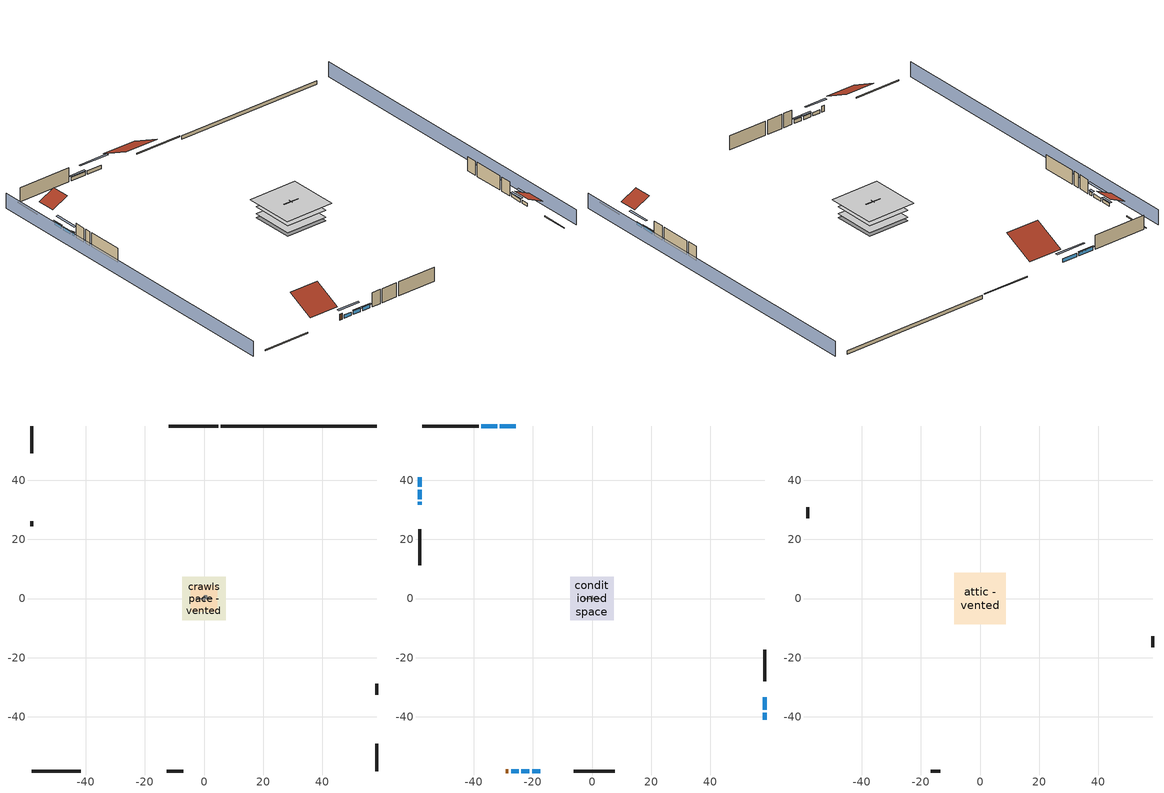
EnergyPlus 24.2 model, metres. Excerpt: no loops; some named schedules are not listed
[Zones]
central ac and furnace airloop ret air zone
 floor adiabatic (AdiabaticConst): 0,0 0,1 1,1 1,0 z0
 wall adiabatic (AdiabaticConst): 0,1 0,0 1,0 1,1 0,1 z0:1
 ceiling adiabatic (AdiabaticConst): 1,0 1,1 0,1 0,0 z1
crawlspace - vented
 floor foundation (Slab2 construction): -7.41,-7.41 -7.41,7.41 7.41,7.41 7.41,-7.41 z-0.91
 wall outside (RimJoist1 construction): 4.74,58.28 -11.93,58.28 z0.3:0.61
 wall outside (RimJoist2 construction): 58.28,-58.28 58.28,-49.02 z0.3:0.61
 wall outside (RimJoist3 construction): -58.28,-58.28 -41.61,-58.28 z0.3:0.61
 wall outside (RimJoist4 construction): -58.28,58.28 -58.28,49.02 z0.3:0.61
 wall foundation (FoundationWall1 construction): 58.28,58.28 5.67,58.28 z-0.91:0.3
garage
 floor foundation (Slab1 construction): -4.48,-4.48 -4.48,4.48 4.48,4.48 4.48,-4.48 z0
 wall outside (Wall1 construction): 58.28,-32.5 58.28,-28.84 z0.3:5.18
 wall outside (Wall12 construction): -58.28,26.18 -58.28,24.35 z0.3:5.18
 wall outside (Wall2 construction): -12.56,-58.28 -7.07,-58.28 z0.3:5.18
 wall to conditioned space (Wall5 construction Reversed): 2.74,0 -2.74,0 z0.3:5.18
 wall to conditioned space (Wall6 construction Reversed): 0,0.91 0,-0.91 z0.3:5.18
conditioned space
 floor to crawlspace - vented (Floor1 construction): -7.41,-7.41 -7.41,7.41 7.41,7.41 7.41,-7.41 z0.3
 floor to garage (Floor2 construction): -4.48,-4.48 -4.48,4.48 4.48,4.48 4.48,-4.48 z0.3
 floor adiabatic (AdiabaticFloorConstruction): -7.41,-7.41 -7.41,7.41 7.41,7.41 7.41,-7.41 z2.74
 wall outside (AdiabaticWallConstruction 1): -29.2,-58.28 -28.28,-58.28 z0.3:2.34
 wall outside (AdiabaticWallConstruction): -25.83,58.28 -31.15,58.28 / -32.08,58.28 -37.4,58.28 / -20.2,-58.28 -17.5,-58.28 / -58.28,32.63 -58.28,31.73 z0.3:1.49; -58.28,40.89 -58.28,37.69 / 58.28,-37.61 58.28,-33.43 / -58.28,36.76 -58.28,33.56 z0.3:1.4; 58.28,-40.89 58.28,-38.53 z0.3:1.34; -27.35,-58.28 -24.78,-58.28 z0.3:1.43; -23.85,-58.28 -21.13,-58.28 z0.3:1.52
 wall outside (Wall3 construction): -38.33,58.28 -57.35,58.28 z0.3:5.18
 wall outside (Wall4 construction): 58.28,-27.92 58.28,-17.35 z0.3:5.18
 wall outside (Wall7 construction): -6.14,-58.28 7.67,-58.28 z0.3:5.18
 wall outside (Wall8 construction): -58.28,23.42 -58.28,11.25 z0.3:5.18
 window (WindowConstruction): -25.83,58.28 -31.15,58.28 z0.3:1.49
 window (WindowConstruction 9): -58.28,40.89 -58.28,37.69 z0.3:1.4
 window (WindowConstruction 1): -32.08,58.28 -37.4,58.28 z0.3:1.49
 window (WindowConstruction 2): 58.28,-40.89 58.28,-38.53 z0.3:1.34
 window (WindowConstruction 3): 58.28,-37.61 58.28,-33.43 z0.3:1.4
 window (WindowConstruction 4): -27.35,-58.28 -24.78,-58.28 z0.3:1.43
 window (WindowConstruction 5): -23.85,-58.28 -21.13,-58.28 z0.3:1.52
 window (WindowConstruction 6): -20.2,-58.28 -17.5,-58.28 z0.3:1.49
 window (WindowConstruction 7): -58.28,36.76 -58.28,33.56 z0.3:1.4
 window (WindowConstruction 8): -58.28,32.63 -58.28,31.73 z0.3:1.49
 door (Door): -29.2,-58.28 -28.28,-58.28 z0.3:2.34
 ceiling adiabatic (AdiabaticFloorConstruction): 7.41,-7.41 7.41,7.41 -7.41,7.41 -7.41,-7.41 z2.74
attic - vented
 floor to conditioned space (Floor3 construction Reversed): -8.66,-8.66 -8.66,8.66 8.66,8.66 8.66,-8.66 z5.18
 wall outside (Wall10 construction): -58.28,30.81 -58.28,27.11 z0.3:5.18
 wall outside (Wall11 construction): -16.57,-58.28 -13.48,-58.28 z0.3:5.18
 wall outside (Wall9 construction): 58.28,-16.42 58.28,-12.72 z0.3:5.18
 roof outside (Roof1 construction): -24.9,58.28,5.18 -24.9,47.51,10.57 -12.86,47.51,10.57 -12.86,58.28,5.18
 roof outside (Roof2 construction): 58.28,-41.82,5.18 52.68,-41.82,7.98 52.68,-48.09,7.98 58.28,-48.09,5.18
 roof outside (Roof3 construction): -58.28,41.82,5.18 -52.68,41.82,7.98 -52.68,48.09,7.98 -58.28,48.09,5.18
 roof outside (Roof4 construction): -30.12,-58.28,5.18 -30.12,-48.84,9.9 -40.68,-48.84,9.9 -40.68,-58.28,5.18
shading: -62.85,58.28 -62.85,-58.28 / 62.85,-58.28 62.85,58.28 z0:5.18; -33.9,58.28 -23.09,58.28 -23.09,58.89 -33.9,58.89 z4.24; -58.28,37.39 -58.28,41.2 -58.89,41.2 -58.89,37.39 z1.71; -37.71,58.28 -31.78,58.28 -31.78,58.89 -37.71,58.89 z1.8; 58.28,-35.79 58.28,-43.64 58.89,-43.64 58.89,-35.79 z4.08; 58.28,-33.13 58.28,-37.91 58.89,-37.91 58.89,-33.13 z1.71; -22.04,-58.28 -30.1,-58.28 -30.1,-58.89 -22.04,-58.89 z4.18; -20.83,-58.28 -24.16,-58.28 -24.16,-58.89 -20.83,-58.89 z1.83; -17.19,-58.28 -20.51,-58.28 -20.51,-58.89 -17.19,-58.89 z1.8; -58.28,30.82 -58.28,39.51 -58.89,39.51 -58.89,30.82 z4.15; -58.28,31.43 -58.28,32.94 -58.89,32.94 -58.89,31.43 z1.8
[Building]
Building 1: Terrain=Suburbs
[Site:Location]
Portland Intl Arpt_OR: Latitude {deg}=45.59; Longitude {deg}=-122.6; Time Zone {hr}=-8; Elevation {m}=33; Keep Site Location Information=Yes
[Site:GroundTemperature:Shallow]
10.2558, 8.96328, 8.85977, 9.47314, 11.9355, 14.3863, 16.5111, 17.8571, 17.9714, 16.8767, 14.8061, 12.4304
[Site:WaterMainsTemperature]
Calculation Method=Schedule; Temperature Schedule=mains temperature schedule
[Material] Roughness=Rough; Thermal Absorptance=0.9
Name | Thickness {m} | Conductivity {W/m-K} | Density {kg/m3} | Specific Heat {J/kg-K} | Solar Absorptance | Visible Absorptance
ceiling loosefill ins | 0.254 | 0.0480833 | 16.02 | 1046.75 | 0.7 | 0.7
ceiling stud and cavity | 0.1397 | 0.104117 | 65.682 | 1177.47 | 0.7 | 0.7
concrete 4.0 in. | 0.1016 | 1.803125 | 2242.8 | 837.4 | 0.7 | 0.7
concrete 8.0 in. | 0.2032 | 1.803125 | 2242.8 | 837.4 | 0.7 | 0.7
door material | 0.04445 | 0.0612267 | 512.64 | 1214.23 | 0.7 | 0.7
floor covering | 0.0127 | 0.0433444 | 54.468 | 1339.84 | 0.6 | 0.6
floor rigid ins | 0.051816 | 0.029427 | 32.04 | 1214.23 | 0.7 | 0.7
floor rigid ins 1; wall rigid ins | 0.512978 | 0.029427 | 32.04 | 1214.23 | 0.7 | 0.7
floor stud and cavity | 0.1397 | 0.0972396 | 92.3553 | 1139.71 | 0.7 | 0.7
floor stud and cavity 1 | 0.1397 | 1.75129 | 37.0049 | 1207.88 | 0.7 | 0.7
furniture material conditioned space 1; furniture material garage 1 | 0.1524 | 0.115458 | 640.8 | 1214.23 | 0.6 | 0.6
gypsum board | 0.0127 | 0.160291 | 801 | 837.4 | 0.6 | 0.6
osb sheathing 0.5 in. | 0.0127 | 0.115458 | 512.64 | 1214.23 | 0.6 | 0.6
osb sheathing 0.5 in. 1; osb sheathing 0.5 in. 2; osb sheathing 0.5 in. 3 | 0.0127 | 0.115458 | 512.64 | 1214.23 | 0.7 | 0.7
osb sheathing 0.75 in. | 0.01905 | 0.115458 | 512.64 | 1214.23 | 0.7 | 0.7
rim joist stud and cavity | 0.0508 | 0.178688 | 50.32683 | 1063.81 | 0.6 | 0.6
roof rigid ins | 0.00329814 | 0.029427 | 32.04 | 1214.23 | 0.7 | 0.7
slate or tile shingles | 0.01905 | 0.840978 | 1899.972 | 799.717 | 0.75 | 0.75
soil 0.5 in. | 0.0127 | 1.3848 | 1842.3 | 418.7 | 0.7 | 0.7
wall stud and cavity | 0.1397 | 0.727959 | 139.0536 | 1170.24 | 0.6 | 0.6
wall stud and cavity 1 | 0.1397 | 0.0951301 | 139.0536 | 1170.24 | 0.7 | 0.7
wall stud and cavity 2 | 0.1397 | 0.0856282 | 139.0536 | 1170.24 | 0.7 | 0.7
wall stud and cavity 3 | 0.0889 | 0.380278 | 52.3479 | 1209.89 | 0.7 | 0.7
wall stud and cavity 4 | 0.0889 | 0.391764 | 83.0341 | 1211.67 | 0.7 | 0.7
wood siding | 0.0254 | 0.102417 | 544.68 | 1172.36 | 0.85 | 0.85
wood siding 1; wood siding 2 | 0.0254 | 0.102417 | 544.68 | 1172.36 | 0.7 | 0.7
[Material:NoMass]
Adiabatic: Roughness=Rough; Thermal Resistance {m2-K/W}=176.1; Thermal Absorptance=0.9; Solar Absorptance=0.7; Visible Absorptance=0.7
[WindowMaterial:SimpleGlazingSystem]
WindowMaterial: U-Factor {W/m2-K}=2.78222; Solar Heat Gain Coefficient=0.56
[Construction]
AdiabaticConst: Adiabatic
AdiabaticFloorConstruction: floor stud and cavity 1, floor rigid ins 1, osb sheathing 0.75 in., floor covering
AdiabaticWallConstruction: wood siding 1, wall rigid ins, wall stud and cavity 3, gypsum board
AdiabaticWallConstruction 1: wood siding 2, wall rigid ins, wall stud and cavity 3, gypsum board
Door: door material
Floor1 construction; Floor2 construction: floor stud and cavity, floor rigid ins, osb sheathing 0.75 in., floor covering
Floor3 construction Reversed: gypsum board, ceiling stud and cavity, ceiling loosefill ins
FoundationWall1 construction: concrete 8.0 in.
furniture construction conditioned space 1: furniture material conditioned space 1
furniture construction garage 1: furniture material garage 1
PartitionWallConstruction: gypsum board, wall stud and cavity 4, gypsum board
RimJoist1 construction; RimJoist2 construction; RimJoist3 construction; RimJoist4 construction: wood siding, rim joist stud and cavity
Roof1 construction; Roof2 construction; Roof3 construction; Roof4 construction: slate or tile shingles, roof rigid ins, osb sheathing 0.5 in.
Slab1 construction: concrete 4.0 in.
Slab2 construction: soil 0.5 in.
Wall1 construction; Wall2 construction: wood siding, osb sheathing 0.5 in. 1, wall stud and cavity
Wall10 construction; Wall11 construction; Wall12 construction; Wall9 construction: wood siding, osb sheathing 0.5 in. 3, wall stud and cavity
Wall3 construction; Wall4 construction: wood siding, osb sheathing 0.5 in. 1, wall stud and cavity 1, gypsum board
Wall5 construction Reversed: gypsum board, wall stud and cavity 2, osb sheathing 0.5 in. 2
Wall6 construction Reversed: gypsum board, wall stud and cavity 2, osb sheathing 0.5 in. 3
Wall7 construction; Wall8 construction: wood siding, osb sheathing 0.5 in. 3, wall stud and cavity 1, gypsum board
WindowConstruction; WindowConstruction 1; WindowConstruction 2; WindowConstruction 3; WindowConstruction 4; WindowConstruction 5; WindowConstruction 6; WindowConstruction 7; WindowConstruction 8; WindowConstruction 9: WindowMaterial
[Zone] Multiplier=1
Name | Volume {m3} | Part of Total Floor Area
attic - vented | 386.638 | Yes
central ac and furnace airloop ret air zone | 1 | No
conditioned space | 1265.65 | Yes
crawlspace - vented | 267.481 | Yes
garage | 195.726 | Yes
[Space]
Name | Zone | Volume {m3} | Space Type
attic - vented 1 | attic - vented | 386.638
central ac and furnace airloop ret air space | central ac and furnace airloop ret air zone |  | Plenum Space Type
conditioned space 1 | conditioned space | 1265.65
crawlspace - vented 1 | crawlspace - vented | 267.481
garage 1 | garage | 195.726
[ZoneInfiltration:EffectiveLeakageArea] Schedule=Always On Discrete
Name | Zone or Space | Effective Air Leakage Area {cm2} | Stack Coefficient | Wind Coefficient
infil attic - vented 1 | attic - vented 1 | 9987.63 | 0.000269167 | 4.70881e-05
infil garage 1 | garage 1 | 203.878 | 0.000129147 | 4.64657e-05
[ZoneMixing] Schedule=Always On Continuous; Design Flow Rate Calculation Method=Flow/Zone; Design Flow Rate {m3/s}=0
Name | Zone or Space | Source Zone or Space
whole house fan mix | attic - vented | conditioned space
central ac and furnace airloop_0 ZoneMixDZToCond mix | conditioned space | crawlspace - vented
central ac and furnace airloop_0 ZoneMixCondToDZ mix | crawlspace - vented | conditioned space
[SpaceList]
Plenum Space Type: central ac and furnace airloop ret air space
[OtherEquipment] Design Level Calculation Method=EquipmentLevel
Name | Fuel Type | Zone or ZoneList or Space or SpaceList | Schedule | Design Level {W} | Fraction Latent | Fraction Radiant | Fraction Lost
central ac and furnace airloop_0 RetCondToRP; central ac and furnace airloop_0 RetSensLkToRP | None | central ac and furnace airloop ret air space | Always On Discrete | 0 | 0 | 0 | 0
central ac and furnace airloop_0 RetLatLkToRP | None | central ac and furnace airloop ret air space | Always On Discrete | 0 | 1 | 0 | 0
central ac and furnace airloop_0 SupCondToLv; central ac and furnace airloop_0 SupSensLkToCond; mech vent house fan sensible load | None | conditioned space 1 | Always On Discrete | 0 | 0 | 0 | 0
central ac and furnace airloop_0 SupLatLkToCond; mech vent house fan latent load | None | conditioned space 1 | Always On Discrete | 0 | 1 | 0 | 0
clothes dryer 1 | Electricity | conditioned space 1 | clothes dryer schedule | 0 | 0 | 0 | 1
cooking range 1 | Electricity | conditioned space 1 | cooking range schedule | 0 | 0 | 0 | 1
general water use latent | None | conditioned space 1 | general water use schedule | 0 | 1 | 0 | 0
general water use sensible | None | conditioned space 1 | general water use schedule | 0 | 0 | 0.6 | 0
central ac and furnace airloop_0 RetCondToDZ; central ac and furnace airloop_0 SupCondToDZ; central ac and furnace airloop_0 SupSensLkToDZ | None | crawlspace - vented 1 | Always On Discrete | 0 | 0 | 0 | 0
central ac and furnace airloop_0 SupLatLkToDZ | None | crawlspace - vented 1 | Always On Discrete | 0 | 1 | 0 | 0
water heater energy adjustment1 | Electricity | garage 1 | Always On Discrete | 0.01 | 0 | 0 | 1
water heater lat | None | garage 1 | Always On Discrete | 0 | 1 | 0 | 0
water heater sens | None | garage 1 | Always On Discrete | 0 | 0 | 0 | 0
[SurfaceProperty:IncidentSolarMultiplier] Incident Solar Multiplier=1; Incident Solar Multiplier Schedule=trans schedule winter=0.85 summer=0.7
Window1; Window10; Window2; Window3; Window4; Window5; Window6; Window7; Window8; Window9
[InternalMass]
Name | Construction | Zone or ZoneList | Space or SpaceList | Surface Area {m2}
furniture mass conditioned space 1 | furniture construction conditioned space 1 | conditioned space | conditioned space 1 | 207.62
partition wall mass | PartitionWallConstruction | conditioned space | conditioned space 1 | 519.049
furniture mass garage 1 | furniture construction garage 1 | garage | garage 1 | 8.02682
[ElectricEquipment] Zone or ZoneList or Space or SpaceList=conditioned space 1; Design Level Calculation Method=EquipmentLevel; Fraction Latent=0
Name | Schedule | Design Level {W} | Fraction Radiant | Fraction Lost
clothes dryer | clothes dryer schedule | 0 | 0 | 1
clothes washer | clothes washer schedule | 0 | 0 | 1
cooking range | cooking range schedule | 0 | 0 | 1
dishwasher | dishwasher schedule | 0 | 0 | 1
fridge | fridge schedule | 49.4292 | 0.6 | 0
mech vent house fan | mech vent house fan schedule | 0 | 0 | 1
mech vent house fan cfis | mech vent house fan cfis schedule | 0 | 0 | 0
whole house fan | Always On Discrete | 0 | 0 | 1
[ZoneInfiltration:DesignFlowRate] Schedule=Always On Discrete
Name | Zone or ZoneList or Space or SpaceList | Design Flow Rate Calculation Method | Design Flow Rate {m3/s} | Air Changes per Hour {1/hr} | Constant Term Coefficient | Temperature Term Coefficient | Velocity Term Coefficient | Velocity Squared Term Coefficient
infil flow; natural vent flow; whole house fan flow | conditioned space 1 | Flow/Zone | 0
crawlspace_vented 1 duct leakage imbalance infil flow | crawlspace - vented 1 | Flow/Zone | 0
infil crawlspace - vented 1 | crawlspace - vented 1 | AirChanges/Hour |  | 2.6013 | 1 | 0 | 0 | 0
[SurfaceProperty:ExposedFoundationPerimeter] Exposed Perimeter Calculation Method=TotalExposedPerimeter
Name | Total Exposed Perimeter {m}
Slab2 | 52.60848
Slab1 | 21.9456
[AvailabilityManager:Scheduled]
central ac and furnace airloop Availability Manager: Schedule=Always On Discrete
[AirLoopHVAC:ReturnPlenum]
Air Loop HVAC Return Plenum 1: Zone=central ac and furnace airloop ret air zone
[Foundation:Kiva] Wall Depth Below Slab {m}=0.2032
Name | Initial Indoor Air Temperature {C} | Wall Height Above Grade {m}
Foundation Kiva 1 | 13.4258 | 0.1016
Foundation Kiva 2 | 7.52769 | 0.3048
[Foundation:Kiva:Settings]
Soil Conductivity {W/m-K}=1.3848; Soil Density {kg/m3}=1842.3; Soil Specific Heat {J/kg-K}=418.7; Ground Solar Absorptivity=0.9; Ground Thermal Absorptivity=0.9; Ground Surface Roughness {m}=0.03; Far-Field Width {m}=40; Deep-Ground Boundary Condition=ZeroFlux; Deep-Ground Depth {m}=40; Minimum Cell Dimension {m}=0.2; Maximum Cell Growth Coefficient=3; Simulation Timestep=Timestep
[EnergyManagementSystem:GlobalVariable]
central_ac_and_furnace_airloop_0_DuctImbalLkExhFanEquivCond
central_ac_and_furnace_airloop_0_DuctImbalLkExhFanEquivDZ
central_ac_and_furnace_airloop_0_DuctImbalLkSupFanEquivCond
central_ac_and_furnace_airloop_0_DuctImbalLkSupFanEquivDZ
central_ac_and_furnace_airloop_0_DZ_T
central_ac_and_furnace_airloop_0_DZ_W
central_ac_and_furnace_airloop_0_RetCondToDZ
central_ac_and_furnace_airloop_0_RetCondToRP
central_ac_and_furnace_airloop_0_RetLatLkToRP
central_ac_and_furnace_airloop_0_RetSensLkToRP
central_ac_and_furnace_airloop_0_SupCondToDZ
central_ac_and_furnace_airloop_0_SupCondToLv
central_ac_and_furnace_airloop_0_SupLatLkToCond
central_ac_and_furnace_airloop_0_SupLatLkToDZ
central_ac_and_furnace_airloop_0_SupSensLkToCond
central_ac_and_furnace_airloop_0_SupSensLkToDZ
central_ac_and_furnace_airloop_0_ZoneMixCondToDZ
central_ac_and_furnace_airloop_0_ZoneMixDZToCond
central_ac_and_furnace_airloop_AH_MFR
central_ac_and_furnace_airloop_AH_Tout
central_ac_and_furnace_airloop_AH_VFR
central_ac_and_furnace_airloop_AH_Wout
central_ac_and_furnace_airloop_Fan_RTF
central_ac_and_furnace_airloop_RA_T
central_ac_and_furnace_airloop_Ra_W
infil_program_Qfan
infil_program_Qinf
natural_vent_program_Qnv
natural_vent_program_Qwhf
[EnergyManagementSystem:Sensor]
Name | Output:Variable or Output:Meter Index Key | Output:Variable or Output:Meter
airflow_gain | infil flow | Infiltration Sensible Heat Gain Energy
airflow_gain_1 | natural vent flow | Infiltration Sensible Heat Gain Energy
airflow_gain_2 | whole house fan flow | Infiltration Sensible Heat Gain Energy
airflow_loss | infil flow | Infiltration Sensible Heat Loss Energy
airflow_loss_1 | natural vent flow | Infiltration Sensible Heat Loss Energy
airflow_loss_2 | whole house fan flow | Infiltration Sensible Heat Loss Energy
central_ac_and_furnace_airloop_0_DZ_T_s | crawlspace - vented | Zone Air Temperature
central_ac_and_furnace_airloop_0_DZ_W_s | crawlspace - vented | Zone Mean Air Humidity Ratio
central_ac_and_furnace_airloop_AH_MFR_s | Node 7 | System Node Mass Flow Rate
central_ac_and_furnace_airloop_AH_Tout_s | Node 7 | System Node Temperature
central_ac_and_furnace_airloop_AH_VFR_s | Node 7 | System Node Current Density Volume Flow Rate
central_ac_and_furnace_airloop_AH_Wout_s | Node 7 | System Node Humidity Ratio
central_ac_and_furnace_airloop_RA_T_s | Node 10 | System Node Temperature
central_ac_and_furnace_airloop_Ra_W_s | Node 10 | System Node Humidity Ratio
clg_load_cond |  | Cooling:EnergyTransfer:Zone:CONDITIONED SPACE
clg_load_duct |  | Cooling:EnergyTransfer:Zone:CENTRAL AC AND FURNACE AIRLOOP RET AIR ZONE
clg_sp_s; clg_sp_s_1 | cooling setpoint | Schedule Value
cool_season | cooling season schedule | Schedule Value
ducts_conv | central ac and furnace airloop_0 RetCondToRP | Other Equipment Convective Heating Energy
ducts_conv_1 | central ac and furnace airloop_0 RetLatLkToRP | Other Equipment Convective Heating Energy
ducts_conv_2 | central ac and furnace airloop_0 RetSensLkToRP | Other Equipment Convective Heating Energy
ducts_conv_3 | central ac and furnace airloop_0 SupCondToLv | Other Equipment Convective Heating Energy
ducts_conv_4 | central ac and furnace airloop_0 SupLatLkToCond | Other Equipment Convective Heating Energy
ducts_conv_5 | central ac and furnace airloop_0 SupSensLkToCond | Other Equipment Convective Heating Energy
ducts_rad | central ac and furnace airloop_0 RetCondToRP | Other Equipment Radiant Heating Energy
ducts_rad_1 | central ac and furnace airloop_0 RetLatLkToRP | Other Equipment Radiant Heating Energy
ducts_rad_2 | central ac and furnace airloop_0 RetSensLkToRP | Other Equipment Radiant Heating Energy
ducts_rad_3 | central ac and furnace airloop_0 SupCondToLv | Other Equipment Radiant Heating Energy
ducts_rad_4 | central ac and furnace airloop_0 SupLatLkToCond | Other Equipment Radiant Heating Energy
ducts_rad_5 | central ac and furnace airloop_0 SupSensLkToCond | Other Equipment Radiant Heating Energy
htg_load_cond |  | Heating:EnergyTransfer:Zone:CONDITIONED SPACE
htg_load_duct |  | Heating:EnergyTransfer:Zone:CENTRAL AC AND FURNACE AIRLOOP RET AIR ZONE
htg_sp_s; htg_sp_s_1 | heating setpoint | Schedule Value
ig_ee_conv | clothes dryer | Electric Equipment Convective Heating Energy
ig_ee_conv_2 | cooking range | Electric Equipment Convective Heating Energy
ig_ee_conv_4 | fridge | Electric Equipment Convective Heating Energy
ig_ee_conv_5 | whole house fan | Electric Equipment Convective Heating Energy
ig_ee_rad | clothes dryer | Electric Equipment Radiant Heating Energy
ig_ee_rad_2 | cooking range | Electric Equipment Radiant Heating Energy
ig_ee_rad_4 | fridge | Electric Equipment Radiant Heating Energy
ig_ee_rad_5 | whole house fan | Electric Equipment Radiant Heating Energy
ig_oe_conv | clothes dryer 1 | Other Equipment Convective Heating Energy
ig_oe_conv_1 | cooking range 1 | Other Equipment Convective Heating Energy
ig_oe_conv_2 | general water use latent | Other Equipment Convective Heating Energy
ig_oe_conv_3 | general water use sensible | Other Equipment Convective Heating Energy
ig_oe_rad | clothes dryer 1 | Other Equipment Radiant Heating Energy
ig_oe_rad_1 | cooking range 1 | Other Equipment Radiant Heating Energy
ig_oe_rad_2 | general water use latent | Other Equipment Radiant Heating Energy
ig_oe_rad_3 | general water use sensible | Other Equipment Radiant Heating Energy
im_conv | furniture mass conditioned space 1 | Surface Inside Face Convection Heat Gain Energy
im_conv_1 | partition wall mass | Surface Inside Face Convection Heat Gain Energy
im_ig | furniture mass conditioned space 1 | Surface Inside Face Internal Gains Radiation Heat Gain Energy
im_ig_1 | partition wall mass | Surface Inside Face Internal Gains Radiation Heat Gain Energy
im_lgt | furniture mass conditioned space 1 | Surface Inside Face Lights Radiation Heat Gain Energy
im_lgt_1 | partition wall mass | Surface Inside Face Lights Radiation Heat Gain Energy
im_sol | furniture mass conditioned space 1 | Surface Inside Face Solar Radiation Heat Gain Energy
im_sol_1 | partition wall mass | Surface Inside Face Solar Radiation Heat Gain Energy
im_surf | furniture mass conditioned space 1 | Surface Inside Face Net Surface Thermal Radiation Heat Gain Energy
im_surf_1 | partition wall mass | Surface Inside Face Net Surface Thermal Radiation Heat Gain Energy
mv_conv | mech vent house fan | Electric Equipment Convective Heating Energy
mv_conv_1 | mech vent house fan cfis | Electric Equipment Convective Heating Energy
mv_conv_2 | mech vent house fan latent load | Other Equipment Convective Heating Energy
mv_conv_3 | mech vent house fan sensible load | Other Equipment Convective Heating Energy
mv_rad | mech vent house fan | Electric Equipment Radiant Heating Energy
mv_rad_1 | mech vent house fan cfis | Electric Equipment Radiant Heating Energy
mv_rad_2 | mech vent house fan latent load | Other Equipment Radiant Heating Energy
mv_rad_3 | mech vent house fan sensible load | Other Equipment Radiant Heating Energy
natural_vent_s | natural vent schedule | Schedule Value
out_pb_s |  | Site Outdoor Air Barometric Pressure
out_wt_s |  | Site Outdoor Air Humidity Ratio
site_vw_s |  | Site Wind Speed
ss_back_out | Window1 | Surface Window Shortwave from Zone Back Out Window Heat Transfer Rate
ss_back_out_1 | Window10 | Surface Window Shortwave from Zone Back Out Window Heat Transfer Rate
ss_back_out_2 | Window2 | Surface Window Shortwave from Zone Back Out Window Heat Transfer Rate
ss_back_out_3 | Window3 | Surface Window Shortwave from Zone Back Out Window Heat Transfer Rate
ss_back_out_4 | Window4 | Surface Window Shortwave from Zone Back Out Window Heat Transfer Rate
